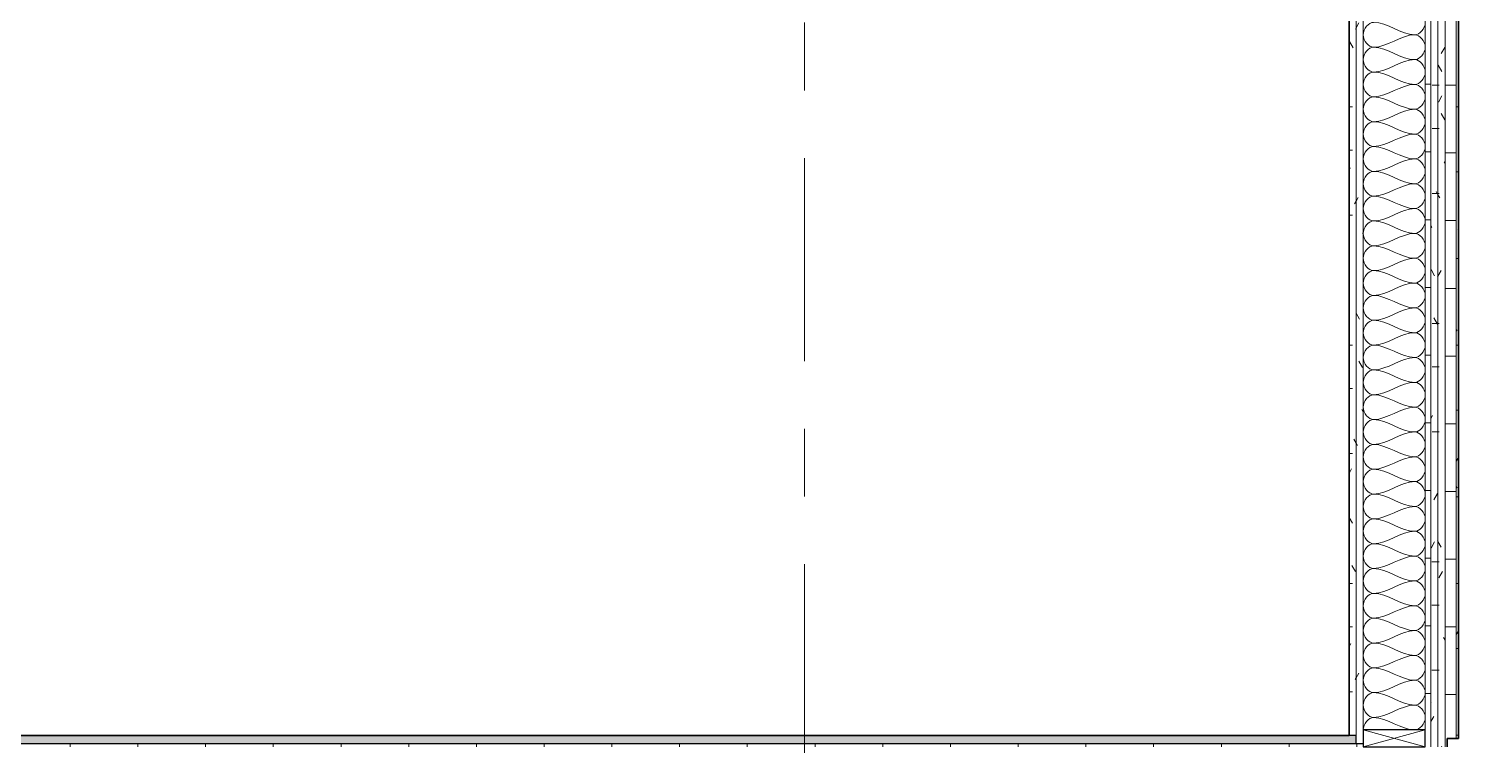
# Model space of a CAD drawing. Header units: inches. Extents: x 6 to 8416, y -388 to 6104.
# Drawn here: x 2885.2 to 3011.9, y 5476 to 5539.5 of the extents above; entities that cross this region are included whole.
import ezdxf

# ---------------------------------------------------------------- set-up
doc = ezdxf.new("R2010")
doc.units = ezdxf.units.IN
doc.header["$MEASUREMENT"] = 0
doc.linetypes.add('Center 3_8_', pattern=[36, 18, -6, 6, -6])
for name, color, linetype, lineweight in [('A-DETL', 90, 'Continuous', 13), ('A-DETL-GENF', 92, 'Continuous', 13), ('A-FLOR', 192, 'Continuous', 18), ('A-FLOR-MCUT', 51, 'Continuous', 25), ('A-FLOR-PATT', 8, 'Continuous', 35), ('A-ROOM', 32, 'Continuous', 13), ('A-WALL', 113, 'Continuous', 25), ('A-WALL-PATT', 111, 'Continuous', 35), ('S-GRID', 1, 'Continuous', 13)]:
    doc.layers.add(name, color=color, linetype=linetype, lineweight=lineweight)
pattern_1 = [(0, (2876.843, 3038.5), (0, 6), []), (90, (2876.843, 3038.5), (-6, 4e-16), [])]
pattern_2 = [(0, (2876.843, 3038.5), (7.68, 1.92), [0.6336, -5.126, 0.6336, -5.126, -30.72]), (0, (2876.843, 3038.5), (7.68, 1.92), [-11.52, 0.6336, -10.886, 0.6336, -5.126, -13.44]), (0, (2876.843, 3038.5), (7.68, 1.92), [-28.8, 0.6336, -3.206, 0.6336, -8.966]), (120, (2879.723, 3039.46), (-5.5027688, 5.6910751), [0.6336, -5.126, 0.6336, -5.126, -30.72]), (120, (2879.723, 3039.46), (-5.5027688, 5.6910751), [-11.52, 0.6336, -10.886, 0.6336, -5.126, -13.44]), (120, (2879.723, 3039.46), (-5.5027688, 5.6910751), [-28.8, 0.6336, -3.206, 0.6336, -8.966]), (240, (2880.683, 3043.3), (-2.1772312, -7.6110751), [0.6336, -5.126, 0.6336, -5.126, -30.72]), (240, (2880.683, 3043.3), (-2.1772312, -7.6110751), [-11.52, 0.6336, -10.886, 0.6336, -5.126, -13.44]), (240, (2880.683, 3043.3), (-2.1772312, -7.6110751), [-28.8, 0.6336, -3.206, 0.6336, -8.966])]

# ---------------------------------------------------------------- blocks, each defined once
blk = doc.blocks.new('06 Nominal Cut Lumber-Section-AM1 - 2x6 Section-V96-WALL SECTION - GARAGE')
at = {"layer": 'A-DETL-GENF', "lineweight": 25}
for p, q in [((24.44, 5477.37), (24.44, 5475.87)), ((29.94, 5477.37), (24.44, 5477.37)), ((29.94, 5475.87), (29.94, 5477.37)), ((24.44, 5475.87), (29.94, 5475.87))]:
    blk.add_line(p, q, dxfattribs=at)
at = {"layer": 'A-DETL-GENF'}
for p, q in [((24.44, 5477.37), (29.94, 5475.87)), ((24.44, 5475.87), (29.94, 5477.37))]:
    blk.add_line(p, q, dxfattribs=at)

msp = doc.modelspace()

# ---------------------------------------------------------------- hatches: boundary and pattern name
at = {"layer": 'A-FLOR-PATT', "lineweight": 13}
h = msp.add_hatch(dxfattribs=at)
h.set_pattern_fill('FP_35', color=256, style=0, pattern_type=2)
h.set_pattern_definition([(50, (2876.843, 3038.5), (6.885997, -0.602097), [0.72, -7.92]), (355, (2876.843, 3038.5), (-1.331756, 7.220547), [0.576, -6.336]), (100.451, (2877.417, 3038.45), (5.553629, 6.618191), [0.61191, -6.731]), (46.184, (2876.843, 3040.42), (10.245642, -1.588925), [1.08, -11.88]), (96.636, (2877.697, 3040.288), (8.97244, 9.35152), [0.91786, -10.096]), (351.184, (2876.843, 3040.42), (8.9732, 9.35123), [0.864, -9.504]), (21, (2877.803, 3039.94), (5.730726, -3.865003), [0.72, -7.92]), (326, (2877.803, 3039.94), (2.33581, 6.96088), [0.576, -6.336]), (71.451, (2878.281, 3039.618), (8.065876, 3.095948), [0.61191, -6.731]), (37.5, (2876.843, 3038.5), (0.116866, 3.1954784), [0.06336, -6.196, 0.06336, -6.369, -6.36]), (37.5, (2876.843, 3038.5), (0.116866, 3.1954784), [-12.691, 0.06336, -6.297]), (7.5, (2876.843, 3038.5), (2.52543, 3.7860247), [0.06336, -3.604, 0.06336, -6.052, -2.424]), (7.5, (2876.843, 3038.5), (2.52543, 3.7860247), [-9.782, 0.06336, -2.361]), (327.5, (2874.703, 3038.5), (5.1243685, -0.2161763), [0.06336, -2.337, 0.06336, -7.425, -9.936]), (327.5, (2874.703, 3038.5), (5.1243685, -0.2161763), [-9.888, 0.06336, -9.873]), (317.5, (2873.743, 3038.5), (5.598326, 0.96141), [0.06336, -3.057, 0.06336, -4.909, -7.056]), (317.5, (2873.743, 3038.5), (5.598326, 0.96141), [-8.093, 0.06336, -6.993])])
h.paths.add_polyline_path([(3002.78921903, 5476.125), (3002.78921903, 5476.875), (2720.90221903, 5476.875), (2720.90221903, 5476.125), (2964.04621903, 5476.125)])
h = msp.add_hatch(dxfattribs=at)
h.set_pattern_fill('FP_36', color=256, style=0, pattern_type=2)
h.set_pattern_definition(pattern_1)
h.paths.add_polyline_path([(3003.41421903, 5475.875), (3003.41421903, 5476.125), (2720.90221903, 5476.125), (2720.90221903, 5475.875), (2964.04621903, 5475.875)])
at = {"layer": 'A-WALL-PATT', "lineweight": 13}
h = msp.add_hatch(dxfattribs=at)
h.set_pattern_fill('FP_37', color=256, style=0, pattern_type=2)
h.set_pattern_definition([(0, (2876.84, 3038.5), (0, 60), [60, 0, 0, 0]), (284.036, (2917.643, 3050.5), (59.99915, -180.000494), [12.369, -235.017]), (284.036, (2915.243, 3050.5), (59.99915, -180.000494), [12.369, -235.017]), (284.036, (2912.843, 3050.5), (59.99915, -180.000494), [12.369, -235.017]), (284.036, (2881.643, 3062.5), (59.99915, -180.000494), [12.369, -235.017]), (284.036, (2879.243, 3062.5), (59.99915, -180.000494), [12.369, -235.017]), (284.036, (2876.843, 3062.5), (59.99915, -180.000494), [12.369, -235.017]), (284.036, (2899.643, 3074.5), (59.99915, -180.000494), [12.369, -235.017]), (284.036, (2897.243, 3074.5), (59.99915, -180.000494), [12.369, -235.017]), (284.036, (2894.843, 3074.5), (59.99915, -180.000494), [12.369, -235.017]), (284.036, (2917.643, 3086.5), (59.99915, -180.000494), [12.369, -235.017]), (284.036, (2915.243, 3086.5), (59.99915, -180.000494), [12.369, -235.017]), (284.036, (2912.843, 3086.5), (59.99915, -180.000494), [12.369, -235.017]), (284.036, (2881.643, 3098.5), (59.99915, -180.000494), [12.369, -235.017]), (284.036, (2879.243, 3098.5), (59.99915, -180.000494), [12.369, -235.017]), (284.036, (2876.843, 3098.5), (59.99915, -180.000494), [12.369, -235.017]), (0, (2876.84, 3044.5), (0, 60), [60, 0, 0, 0]), (0, (2876.84, 3050.5), (0, 60), [60, 0, 0, 0]), (0, (2876.84, 3056.5), (0, 60), [60, 0, 0, 0]), (0, (2876.84, 3062.5), (0, 60), [60, 0, 0, 0]), (0, (2876.84, 3068.5), (0, 60), [60, 0, 0, 0]), (0, (2876.84, 3074.5), (0, 60), [60, 0, 0, 0]), (0, (2876.84, 3080.5), (0, 60), [60, 0, 0, 0]), (0, (2876.84, 3086.5), (0, 60), [60, 0, 0, 0]), (0, (2876.84, 3092.5), (0, 60), [60, 0, 0, 0])])
h.paths.add_polyline_path([(3009.41421903, 5475.875), (3009.41421903, 5603.75), (3008.91421903, 5603.75), (3008.91421903, 5475.875)])
h = msp.add_hatch(dxfattribs=at)
h.set_pattern_fill('FP_39', color=256, style=0, pattern_type=2)
h.set_pattern_definition(pattern_2)
h.paths.add_polyline_path([(3009.41421903, 5475.875), (3010.03921903, 5475.875), (3010.03921903, 5603.75), (3009.41421903, 5603.75), (3009.41421903, 5540.396)])
h = msp.add_hatch(dxfattribs=at)
h.set_pattern_fill('FP_39', color=256, style=0, pattern_type=2)
h.set_pattern_definition(pattern_2)
h.paths.add_polyline_path([(3010.03921903, 5475.875), (3010.66421903, 5475.875), (3010.66421903, 5603.75), (3010.03921903, 5603.75), (3010.03921903, 5540.396)])
h = msp.add_hatch(dxfattribs=at)
h.set_pattern_fill('FP_36', color=256, style=0, pattern_type=2)
h.set_pattern_definition(pattern_1)
h.paths.add_polyline_path([(3010.85171903, 5475.875), (3010.85171903, 5476.625), (3011.66421903, 5476.625), (3011.66421903, 5603.75), (3010.66421903, 5603.75), (3010.66421903, 5475.875)])
h = msp.add_hatch(dxfattribs=at)
h.set_pattern_fill('FP_39', color=256, style=0, pattern_type=2)
h.set_pattern_definition(pattern_2)
h.paths.add_polyline_path([(3011.66421903, 5476.625), (3011.85171903, 5476.625), (3011.85171903, 5603.75), (3011.66421903, 5603.75), (3011.66421903, 5540.396)])
h = msp.add_hatch(dxfattribs=at)
h.set_pattern_fill('FP_39', color=256, style=0, pattern_type=2)
h.set_pattern_definition(pattern_2)
h.paths.add_polyline_path([(3002.16421903, 5476.875), (3002.78921903, 5476.875), (3002.78921903, 5584.5), (3002.16421903, 5584.5), (3002.16421903, 5540.396)])
h = msp.add_hatch(dxfattribs=at)
h.set_pattern_fill('FP_39', color=256, style=0, pattern_type=2)
h.set_pattern_definition(pattern_2)
h.paths.add_polyline_path([(3002.78921903, 5476.125), (3003.41421903, 5476.125), (3003.41421903, 5584.5), (3002.78921903, 5584.5), (3002.78921903, 5476.875)])

# ---------------------------------------------------------------- linework, layer by layer
at = {"layer": 'A-DETL'}
for points in [[(3004.3308857, 5537.875), (3003.89876488, 5537.875), (3002.92967317, 5538.975), (3003.89876488, 5540.075), (3004.3308857, 5540.075)], [(3004.3308857, 5540.075), (3005.59072353, 5540.075), (3006.73771453, 5538.975), (3007.99755236, 5538.975)], [(3007.99755236, 5538.975), (3008.42967317, 5538.975), (3009.39876488, 5540.075), (3008.42967317, 5541.175), (3007.99755236, 5541.175)], [(3007.99755236, 5538.975), (3006.73771453, 5538.975), (3005.59072353, 5537.875), (3004.3308857, 5537.875)], [(3007.99755236, 5536.775), (3008.42967317, 5536.775), (3009.39876488, 5537.875), (3008.42967317, 5538.975), (3007.99755236, 5538.975)], [(3004.3308857, 5535.675), (3003.89876488, 5535.675), (3002.92967317, 5536.775), (3003.89876488, 5537.875), (3004.3308857, 5537.875)], [(3004.3308857, 5537.875), (3005.59072353, 5537.875), (3006.73771453, 5536.775), (3007.99755236, 5536.775)], [(3007.99755236, 5536.775), (3006.73771453, 5536.775), (3005.59072353, 5535.675), (3004.3308857, 5535.675)], [(3007.99755236, 5534.575), (3008.42967317, 5534.575), (3009.39876488, 5535.675), (3008.42967317, 5536.775), (3007.99755236, 5536.775)], [(3004.3308857, 5533.475), (3003.89876488, 5533.475), (3002.92967317, 5534.575), (3003.89876488, 5535.675), (3004.3308857, 5535.675)], [(3004.3308857, 5535.675), (3005.59072353, 5535.675), (3006.73771453, 5534.575), (3007.99755236, 5534.575)], [(3007.99755236, 5534.575), (3006.73771453, 5534.575), (3005.59072353, 5533.475), (3004.3308857, 5533.475)], [(3007.99755236, 5532.375), (3008.42967317, 5532.375), (3009.39876488, 5533.475), (3008.42967317, 5534.575), (3007.99755236, 5534.575)], [(3004.3308857, 5531.275), (3003.89876488, 5531.275), (3002.92967317, 5532.375), (3003.89876488, 5533.475), (3004.3308857, 5533.475)], [(3004.3308857, 5533.475), (3005.59072353, 5533.475), (3006.73771453, 5532.375), (3007.99755236, 5532.375)], [(3004.3308857, 5529.075), (3003.89876488, 5529.075), (3002.92967317, 5530.175), (3003.89876488, 5531.275), (3004.3308857, 5531.275)], [(3007.99755236, 5532.375), (3006.73771453, 5532.375), (3005.59072353, 5531.275), (3004.3308857, 5531.275)], [(3004.3308857, 5531.275), (3005.59072353, 5531.275), (3006.73771453, 5530.175), (3007.99755236, 5530.175)], [(3007.99755236, 5530.175), (3008.42967317, 5530.175), (3009.39876488, 5531.275), (3008.42967317, 5532.375), (3007.99755236, 5532.375)], [(3007.99755236, 5530.175), (3006.73771453, 5530.175), (3005.59072353, 5529.075), (3004.3308857, 5529.075)], [(3007.99755236, 5527.975), (3008.42967317, 5527.975), (3009.39876488, 5529.075), (3008.42967317, 5530.175), (3007.99755236, 5530.175)], [(3004.3308857, 5526.875), (3003.89876488, 5526.875), (3002.92967317, 5527.975), (3003.89876488, 5529.075), (3004.3308857, 5529.075)], [(3004.3308857, 5529.075), (3005.59072353, 5529.075), (3006.73771453, 5527.975), (3007.99755236, 5527.975)], [(3007.99755236, 5527.975), (3006.73771453, 5527.975), (3005.59072353, 5526.875), (3004.3308857, 5526.875)], [(3007.99755236, 5525.775), (3008.42967317, 5525.775), (3009.39876488, 5526.875), (3008.42967317, 5527.975), (3007.99755236, 5527.975)], [(3004.3308857, 5524.675), (3003.89876488, 5524.675), (3002.92967317, 5525.775), (3003.89876488, 5526.875), (3004.3308857, 5526.875)], [(3004.3308857, 5526.875), (3005.59072353, 5526.875), (3006.73771453, 5525.775), (3007.99755236, 5525.775)], [(3007.99755236, 5525.775), (3006.73771453, 5525.775), (3005.59072353, 5524.675), (3004.3308857, 5524.675)], [(3007.99755236, 5523.575), (3008.42967317, 5523.575), (3009.39876488, 5524.675), (3008.42967317, 5525.775), (3007.99755236, 5525.775)], [(3004.3308857, 5522.475), (3003.89876488, 5522.475), (3002.92967317, 5523.575), (3003.89876488, 5524.675), (3004.3308857, 5524.675)], [(3004.3308857, 5524.675), (3005.59072353, 5524.675), (3006.73771453, 5523.575), (3007.99755236, 5523.575)], [(3007.99755236, 5523.575), (3006.73771453, 5523.575), (3005.59072353, 5522.475), (3004.3308857, 5522.475)], [(3007.99755236, 5521.375), (3008.42967317, 5521.375), (3009.39876488, 5522.475), (3008.42967317, 5523.575), (3007.99755236, 5523.575)], [(3004.3308857, 5520.275), (3003.89876488, 5520.275), (3002.92967317, 5521.375), (3003.89876488, 5522.475), (3004.3308857, 5522.475)], [(3004.3308857, 5522.475), (3005.59072353, 5522.475), (3006.73771453, 5521.375), (3007.99755236, 5521.375)], [(3007.99755236, 5521.375), (3006.73771453, 5521.375), (3005.59072353, 5520.275), (3004.3308857, 5520.275)], [(3007.99755236, 5519.175), (3008.42967317, 5519.175), (3009.39876488, 5520.275), (3008.42967317, 5521.375), (3007.99755236, 5521.375)], [(3004.3308857, 5518.075), (3003.89876488, 5518.075), (3002.92967317, 5519.175), (3003.89876488, 5520.275), (3004.3308857, 5520.275)], [(3004.3308857, 5520.275), (3005.59072353, 5520.275), (3006.73771453, 5519.175), (3007.99755236, 5519.175)], [(3007.99755236, 5519.175), (3006.73771453, 5519.175), (3005.59072353, 5518.075), (3004.3308857, 5518.075)], [(3007.99755236, 5516.975), (3008.42967317, 5516.975), (3009.39876488, 5518.075), (3008.42967317, 5519.175), (3007.99755236, 5519.175)], [(3004.3308857, 5515.875), (3003.89876488, 5515.875), (3002.92967317, 5516.975), (3003.89876488, 5518.075), (3004.3308857, 5518.075)], [(3004.3308857, 5518.075), (3005.59072353, 5518.075), (3006.73771453, 5516.975), (3007.99755236, 5516.975)], [(3007.99755236, 5516.975), (3006.73771453, 5516.975), (3005.59072353, 5515.875), (3004.3308857, 5515.875)], [(3007.99755236, 5514.775), (3008.42967317, 5514.775), (3009.39876488, 5515.875), (3008.42967317, 5516.975), (3007.99755236, 5516.975)], [(3004.3308857, 5513.675), (3003.89876488, 5513.675), (3002.92967317, 5514.775), (3003.89876488, 5515.875), (3004.3308857, 5515.875)], [(3004.3308857, 5515.875), (3005.59072353, 5515.875), (3006.73771453, 5514.775), (3007.99755236, 5514.775)], [(3007.99755236, 5514.775), (3006.73771453, 5514.775), (3005.59072353, 5513.675), (3004.3308857, 5513.675)], [(3007.99755236, 5512.575), (3008.42967317, 5512.575), (3009.39876488, 5513.675), (3008.42967317, 5514.775), (3007.99755236, 5514.775)], [(3004.3308857, 5511.475), (3003.89876488, 5511.475), (3002.92967317, 5512.575), (3003.89876488, 5513.675), (3004.3308857, 5513.675)], [(3004.3308857, 5513.675), (3005.59072353, 5513.675), (3006.73771453, 5512.575), (3007.99755236, 5512.575)], [(3007.99755236, 5512.575), (3006.73771453, 5512.575), (3005.59072353, 5511.475), (3004.3308857, 5511.475)], [(3007.99755236, 5510.375), (3008.42967317, 5510.375), (3009.39876488, 5511.475), (3008.42967317, 5512.575), (3007.99755236, 5512.575)], [(3004.3308857, 5509.275), (3003.89876488, 5509.275), (3002.92967317, 5510.375), (3003.89876488, 5511.475), (3004.3308857, 5511.475)], [(3004.3308857, 5511.475), (3005.59072353, 5511.475), (3006.73771453, 5510.375), (3007.99755236, 5510.375)], [(3007.99755236, 5510.375), (3006.73771453, 5510.375), (3005.59072353, 5509.275), (3004.3308857, 5509.275)], [(3007.99755236, 5508.175), (3008.42967317, 5508.175), (3009.39876488, 5509.275), (3008.42967317, 5510.375), (3007.99755236, 5510.375)], [(3004.3308857, 5507.075), (3003.89876488, 5507.075), (3002.92967317, 5508.175), (3003.89876488, 5509.275), (3004.3308857, 5509.275)], [(3004.3308857, 5509.275), (3005.59072353, 5509.275), (3006.73771453, 5508.175), (3007.99755236, 5508.175)], [(3007.99755236, 5508.175), (3006.73771453, 5508.175), (3005.59072353, 5507.075), (3004.3308857, 5507.075)], [(3007.99755236, 5505.975), (3008.42967317, 5505.975), (3009.39876488, 5507.075), (3008.42967317, 5508.175), (3007.99755236, 5508.175)], [(3004.3308857, 5504.875), (3003.89876488, 5504.875), (3002.92967317, 5505.975), (3003.89876488, 5507.075), (3004.3308857, 5507.075)], [(3004.3308857, 5507.075), (3005.59072353, 5507.075), (3006.73771453, 5505.975), (3007.99755236, 5505.975)], [(3007.99755236, 5505.975), (3006.73771453, 5505.975), (3005.59072353, 5504.875), (3004.3308857, 5504.875)], [(3007.99755236, 5503.775), (3008.42967317, 5503.775), (3009.39876488, 5504.875), (3008.42967317, 5505.975), (3007.99755236, 5505.975)], [(3004.3308857, 5502.675), (3003.89876488, 5502.675), (3002.92967317, 5503.775), (3003.89876488, 5504.875), (3004.3308857, 5504.875)], [(3004.3308857, 5504.875), (3005.59072353, 5504.875), (3006.73771453, 5503.775), (3007.99755236, 5503.775)], [(3007.99755236, 5503.775), (3006.73771453, 5503.775), (3005.59072353, 5502.675), (3004.3308857, 5502.675)], [(3007.99755236, 5501.575), (3008.42967317, 5501.575), (3009.39876488, 5502.675), (3008.42967317, 5503.775), (3007.99755236, 5503.775)], [(3004.3308857, 5500.475), (3003.89876488, 5500.475), (3002.92967317, 5501.575), (3003.89876488, 5502.675), (3004.3308857, 5502.675)], [(3004.3308857, 5502.675), (3005.59072353, 5502.675), (3006.73771453, 5501.575), (3007.99755236, 5501.575)], [(3007.99755236, 5501.575), (3006.73771453, 5501.575), (3005.59072353, 5500.475), (3004.3308857, 5500.475)], [(3007.99755236, 5499.375), (3008.42967317, 5499.375), (3009.39876488, 5500.475), (3008.42967317, 5501.575), (3007.99755236, 5501.575)], [(3004.3308857, 5498.275), (3003.89876488, 5498.275), (3002.92967317, 5499.375), (3003.89876488, 5500.475), (3004.3308857, 5500.475)], [(3004.3308857, 5500.475), (3005.59072353, 5500.475), (3006.73771453, 5499.375), (3007.99755236, 5499.375)], [(3004.3308857, 5496.075), (3003.89876488, 5496.075), (3002.92967317, 5497.175), (3003.89876488, 5498.275), (3004.3308857, 5498.275)], [(3007.99755236, 5499.375), (3006.73771453, 5499.375), (3005.59072353, 5498.275), (3004.3308857, 5498.275)], [(3004.3308857, 5498.275), (3005.59072353, 5498.275), (3006.73771453, 5497.175), (3007.99755236, 5497.175)], [(3007.99755236, 5497.175), (3008.42967317, 5497.175), (3009.39876488, 5498.275), (3008.42967317, 5499.375), (3007.99755236, 5499.375)], [(3007.99755236, 5497.175), (3006.73771453, 5497.175), (3005.59072353, 5496.075), (3004.3308857, 5496.075)], [(3007.99755236, 5494.975), (3008.42967317, 5494.975), (3009.39876488, 5496.075), (3008.42967317, 5497.175), (3007.99755236, 5497.175)], [(3004.3308857, 5493.875), (3003.89876488, 5493.875), (3002.92967317, 5494.975), (3003.89876488, 5496.075), (3004.3308857, 5496.075)], [(3004.3308857, 5496.075), (3005.59072353, 5496.075), (3006.73771453, 5494.975), (3007.99755236, 5494.975)], [(3007.99755236, 5494.975), (3006.73771453, 5494.975), (3005.59072353, 5493.875), (3004.3308857, 5493.875)], [(3007.99755236, 5492.775), (3008.42967317, 5492.775), (3009.39876488, 5493.875), (3008.42967317, 5494.975), (3007.99755236, 5494.975)], [(3004.3308857, 5491.675), (3003.89876488, 5491.675), (3002.92967317, 5492.775), (3003.89876488, 5493.875), (3004.3308857, 5493.875)], [(3004.3308857, 5493.875), (3005.59072353, 5493.875), (3006.73771453, 5492.775), (3007.99755236, 5492.775)], [(3007.99755236, 5492.775), (3006.73771453, 5492.775), (3005.59072353, 5491.675), (3004.3308857, 5491.675)], [(3007.99755236, 5490.575), (3008.42967317, 5490.575), (3009.39876488, 5491.675), (3008.42967317, 5492.775), (3007.99755236, 5492.775)], [(3004.3308857, 5489.475), (3003.89876488, 5489.475), (3002.92967317, 5490.575), (3003.89876488, 5491.675), (3004.3308857, 5491.675)], [(3004.3308857, 5491.675), (3005.59072353, 5491.675), (3006.73771453, 5490.575), (3007.99755236, 5490.575)], [(3004.3308857, 5487.275), (3003.89876488, 5487.275), (3002.92967317, 5488.375), (3003.89876488, 5489.475), (3004.3308857, 5489.475)], [(3007.99755236, 5490.575), (3006.73771453, 5490.575), (3005.59072353, 5489.475), (3004.3308857, 5489.475)], [(3004.3308857, 5489.475), (3005.59072353, 5489.475), (3006.73771453, 5488.375), (3007.99755236, 5488.375)], [(3007.99755236, 5488.375), (3008.42967317, 5488.375), (3009.39876488, 5489.475), (3008.42967317, 5490.575), (3007.99755236, 5490.575)], [(3007.99755236, 5488.375), (3006.73771453, 5488.375), (3005.59072353, 5487.275), (3004.3308857, 5487.275)], [(3007.99755236, 5486.175), (3008.42967317, 5486.175), (3009.39876488, 5487.275), (3008.42967317, 5488.375), (3007.99755236, 5488.375)], [(3004.3308857, 5485.075), (3003.89876488, 5485.075), (3002.92967317, 5486.175), (3003.89876488, 5487.275), (3004.3308857, 5487.275)], [(3004.3308857, 5487.275), (3005.59072353, 5487.275), (3006.73771453, 5486.175), (3007.99755236, 5486.175)], [(3007.99755236, 5486.175), (3006.73771453, 5486.175), (3005.59072353, 5485.075), (3004.3308857, 5485.075)], [(3007.99755236, 5483.975), (3008.42967317, 5483.975), (3009.39876488, 5485.075), (3008.42967317, 5486.175), (3007.99755236, 5486.175)], [(3004.3308857, 5482.875), (3003.89876488, 5482.875), (3002.92967317, 5483.975), (3003.89876488, 5485.075), (3004.3308857, 5485.075)], [(3004.3308857, 5485.075), (3005.59072353, 5485.075), (3006.73771453, 5483.975), (3007.99755236, 5483.975)], [(3007.99755236, 5483.975), (3006.73771453, 5483.975), (3005.59072353, 5482.875), (3004.3308857, 5482.875)], [(3007.99755236, 5481.775), (3008.42967317, 5481.775), (3009.39876488, 5482.875), (3008.42967317, 5483.975), (3007.99755236, 5483.975)], [(3004.3308857, 5480.675), (3003.89876488, 5480.675), (3002.92967317, 5481.775), (3003.89876488, 5482.875), (3004.3308857, 5482.875)], [(3004.3308857, 5482.875), (3005.59072353, 5482.875), (3006.73771453, 5481.775), (3007.99755236, 5481.775)], [(3007.99755236, 5481.775), (3006.73771453, 5481.775), (3005.59072353, 5480.675), (3004.3308857, 5480.675)], [(3007.99755236, 5479.575), (3008.42967317, 5479.575), (3009.39876488, 5480.675), (3008.42967317, 5481.775), (3007.99755236, 5481.775)], [(3004.3308857, 5478.475), (3003.89876488, 5478.475), (3002.92967317, 5479.575), (3003.89876488, 5480.675), (3004.3308857, 5480.675)], [(3004.3308857, 5480.675), (3005.59072353, 5480.675), (3006.73771453, 5479.575), (3007.99755236, 5479.575)], [(3007.99755236, 5479.575), (3006.73771453, 5479.575), (3005.59072353, 5478.475), (3004.3308857, 5478.475)], [(3007.99755236, 5477.375), (3008.42967317, 5477.375), (3009.39876488, 5478.475), (3008.42967317, 5479.575), (3007.99755236, 5479.575)], [(3003.41421903, 5477.375), (3003.41421903, 5477.89354497), (3003.89876488, 5478.475), (3004.3308857, 5478.475)], [(3004.3308857, 5478.475), (3005.59072353, 5478.475), (3006.73771453, 5477.375), (3007.99755236, 5477.375)]]:
    msp.add_open_spline(points, degree=3, dxfattribs=at)
at = {"layer": 'A-FLOR', "lineweight": 35}
msp.add_line((3002.16421903, 5476.875), (2720.90221903, 5476.875), dxfattribs=at)
at = {"layer": 'A-FLOR-MCUT'}
for p, q in [((3002.78921903, 5476.875), (3002.16421903, 5476.875)), ((3002.78921903, 5476.125), (3002.78921903, 5476.875)), ((3003.41421903, 5476.125), (2720.90221903, 5476.125))]:
    msp.add_line(p, q, dxfattribs=at)
at = {"layer": 'A-ROOM'}
for p, q in [((3002.16421903, 5476.875), (2826.53921903, 5476.875)), ((2890.78921903, 5476.875), (3002.16421903, 5476.875))]:
    msp.add_line(p, q, dxfattribs=at)
at = {"layer": 'A-ROOM', "flags": 128}
msp.add_lwpolyline([(2787.91421903, 5476.875), (2847.03921903, 5476.875), (2890.78921903, 5476.875)], dxfattribs=at)
at = {"layer": 'A-WALL', "lineweight": 13}
for p, q in [((3009.41421903, 6021), (3009.41421903, 5475.875)), ((3010.03921903, 6021), (3010.03921903, 5475.875)), ((3010.66421903, 6021), (3010.66421903, 5475.875)), ((3011.66421903, 5603.75), (3011.66421903, 5476.625)), ((3002.78921903, 5584.5), (3002.78921903, 5476.875)), ((3003.41421903, 5584.5), (3003.41421903, 5477.375)), ((3008.91421903, 5585), (3008.91421903, 5477.375))]:
    msp.add_line(p, q, dxfattribs=at)
at = {"layer": 'A-WALL', "lineweight": 35}
for p, q in [((3011.85171903, 5476.625), (3011.85171903, 5603.75)), ((3002.16421903, 5583.875), (3002.16421903, 5476.875)), ((3010.85171903, 5475.875), (3010.85171903, 5476.625)), ((3010.85171903, 5476.625), (3011.85171903, 5476.625))]:
    msp.add_line(p, q, dxfattribs=at)
at = {"layer": 'S-GRID', "linetype": 'Center 3_8_'}
msp.add_line((2953.91421903, 4934.05025506), (2953.91421903, 6086.00577229), dxfattribs=at)

# ---------------------------------------------------------------- block references
at = {"layer": 'A-DETL-GENF'}
msp.add_blockref('06 Nominal Cut Lumber-Section-AM1 - 2x6 Section-V96-WALL SECTION - GARAGE', (2978.97499582, 0), dxfattribs=at)

doc.saveas('drawing.dxf')
